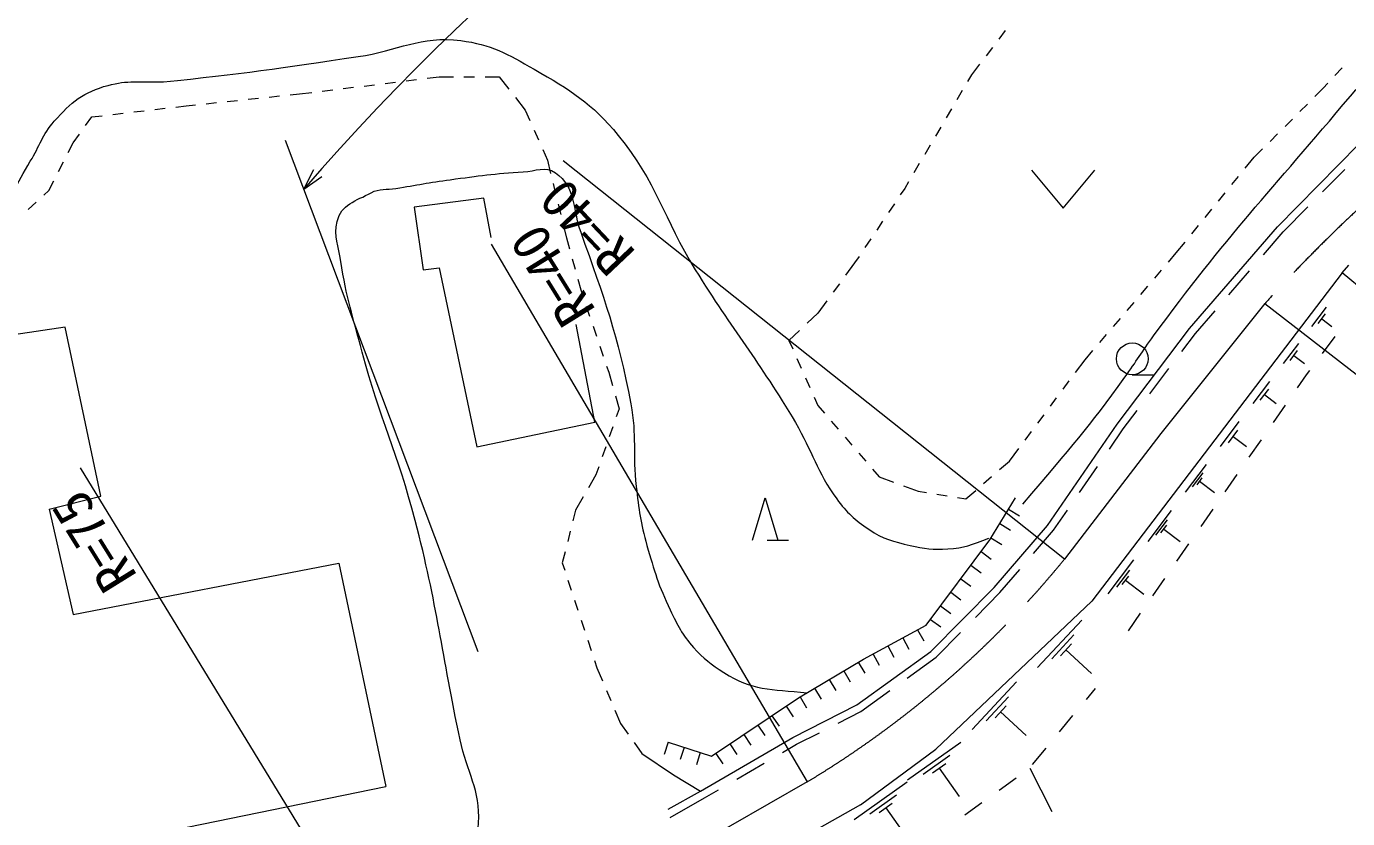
# Model space of a CAD drawing. Units: millimetres, scale not verified. Extents: x 40000 to 680000, y 20000 to 380000.
# Drawn here: x 436943 to 499419, y 280170 to 317634 of the extents above; entities that cross this region are included whole.
import ezdxf
from ezdxf.enums import TextEntityAlignment as Align

# ---------------------------------------------------------------- set-up
doc = ezdxf.new("R2010")
doc.units = ezdxf.units.MM
doc.header["$LTSCALE"] = 1000
doc.linetypes.add('CHAIN', pattern=[18.5, 12, -1.5, 3.5, -1.5])
for name, color, linetype, lineweight in [('M-BGD', 7, 'Continuous', 13), ('M-BMK', 2, 'CHAIN', 13), ('M-BMK-SRVR', 3, 'Continuous', 13), ('M-STR-HTXT', 7, 'Continuous', 13)]:
    doc.layers.add(name, color=color, linetype=linetype, lineweight=lineweight)
doc.styles.add('ＭＳ ゴシック', font='')
doc.styles.get('ＭＳ ゴシック').set_extended_font_data('MS Gothic')

msp = doc.modelspace()

# ---------------------------------------------------------------- linework, layer by layer
at = {"layer": 'M-BGD'}
for p, q in [((483233, 317435), (482930, 317038)), ((482626, 316640), (482323, 316243)), ((482019, 315846), (481634, 315341)), ((498821, 315313), (499158, 315682)), ((453906, 314937), (454402, 314997)), ((454899, 315058), (455395, 315119)), ((455891, 315179), (456461, 315249)), ((456461, 315249), (457132, 315249)), ((457632, 315249), (458132, 315249)), ((458632, 315249), (459303, 315249)), ((459303, 315249), (459761, 314660)), ((481634, 315341), (481449, 315027)), ((498269, 314710), (498483, 314944)), ((448421, 314291), (448918, 314343)), ((449416, 314395), (449863, 314442)), ((449863, 314442), (450432, 314512)), ((450928, 314572), (451425, 314633)), ((451921, 314694), (452417, 314754)), ((452913, 314815), (453410, 314876)), ((460068, 314265), (460526, 313676)), ((481195, 314596), (480942, 314165)), ((497874, 314315), (498269, 314710)), ((442016, 313588), (442513, 313647)), ((443009, 313705), (443506, 313764)), ((444002, 313822), (444493, 313880)), ((444493, 313880), (444940, 313927)), ((445437, 313979), (445935, 314031)), ((446432, 314083), (446929, 314135)), ((447427, 314187), (447924, 314239)), ((460526, 313676), (460747, 313179)), ((480688, 313734), (480435, 313303)), ((497167, 313608), (497521, 313961)), ((439743, 312943), (440036, 313354)), ((440036, 313354), (440527, 313412)), ((441023, 313471), (441520, 313529)), ((496460, 312901), (496814, 313254)), ((439159, 312126), (439452, 312536)), ((460950, 312723), (461154, 312266)), ((480181, 312872), (479928, 312441)), ((495753, 312194), (496107, 312547)), ((438923, 311669), (439159, 312126)), ((461357, 311809), (461579, 311313)), ((479674, 312010), (479421, 311579)), ((495005, 311446), (495400, 311840)), ((438465, 310780), (438694, 311225)), ((461579, 311313), (461732, 310684)), ((479167, 311148), (478914, 310717)), ((494583, 310927), (495005, 311446)), ((484471, 310839), (485971, 309039)), ((485971, 309039), (487471, 310839)), ((493952, 310152), (494267, 310539)), ((498238, 309806), (499291, 310874)), ((438001, 309880), (438236, 310336)), ((461851, 310199), (461970, 309713)), ((478475, 309972), (478267, 309661)), ((478660, 310286), (478475, 309972)), ((437033, 308972), (437398, 309314)), ((437762, 309656), (438001, 309880)), ((493320, 309376), (493636, 309764)), ((462088, 309227), (462207, 308742)), ((477988, 309246), (477709, 308831)), ((492689, 308600), (493005, 308988)), ((496372, 307912), (497536, 309094)), ((462326, 308256), (462479, 307628)), ((477430, 308416), (477151, 308001)), ((492058, 307825), (492373, 308213)), ((462479, 307628), (462619, 307122)), ((476873, 307586), (476594, 307170)), ((491320, 306918), (491742, 307437)), ((495441, 306836), (496372, 307912)), ((490948, 306483), (491320, 306918)), ((462752, 306640), (462885, 306158)), ((476106, 306445), (475681, 305865)), ((476315, 306755), (476106, 306445)), ((463018, 305676), (463158, 305171)), ((499160, 305986), (487323, 290448)), ((490298, 305722), (490623, 306102)), ((493807, 304944), (494788, 306079)), ((463158, 305171), (463256, 304880)), ((475386, 305462), (475090, 305059)), ((489649, 304962), (489974, 305342)), ((463417, 304407), (463578, 303933)), ((474794, 304655), (474369, 304076)), ((488999, 304201), (489324, 304582)), ((497727, 303445), (498421, 304356)), ((474369, 304076), (473867, 303603)), ((488350, 303441), (488675, 303821)), ((492223, 303111), (493153, 304187)), ((498022, 303580), (498369, 304036)), ((498195, 303808), (498681, 303438)), ((463828, 298912), (462940, 303542)), ((463738, 303460), (463899, 302986)), ((473504, 303260), (473002, 302787)), ((487700, 302681), (488025, 303061)), ((491574, 302254), (492223, 303111)), ((464060, 302513), (464220, 302040)), ((473002, 302787), (473178, 302389)), ((496394, 301696), (497110, 302635)), ((498233, 302166), (498830, 302968)), ((473381, 301932), (473584, 301475)), ((486560, 301272), (487003, 301865)), ((487003, 301865), (487376, 302301)), ((496699, 301835), (497056, 302305)), ((496877, 302070), (497378, 301689)), ((464381, 301566), (464480, 301275)), ((464480, 301275), (464657, 300650)), ((489237, 301163), (490237, 301163)), ((490065, 300260), (490971, 301456)), ((497058, 300548), (497480, 301155)), ((497480, 301155), (497635, 301364)), ((473787, 301018), (473990, 300561)), ((485962, 300471), (486261, 300871)), ((494953, 299804), (495748, 300848)), ((464794, 300169), (464971, 299544)), ((474193, 300104), (474369, 299706)), ((485363, 299670), (485662, 300070)), ((495291, 299959), (495689, 300481)), ((495490, 300220), (496047, 299795)), ((464971, 299544), (464838, 299167)), ((474369, 299706), (474676, 299349)), ((484765, 298869), (485064, 299269)), ((488813, 298605), (489462, 299463)), ((495915, 298907), (496486, 299727)), ((464671, 298695), (464505, 298224)), ((475002, 298970), (475328, 298591)), ((493405, 297773), (494298, 298944)), ((475654, 298211), (475980, 297832)), ((484166, 298068), (484465, 298468)), ((488156, 297648), (488813, 298605)), ((493785, 297947), (494231, 298532)), ((494008, 298240), (494633, 297763)), ((494773, 297265), (495344, 298086)), ((464338, 297753), (464171, 297281)), ((476306, 297453), (476632, 297074)), ((483424, 297074), (483867, 297667)), ((464005, 296810), (463871, 296432)), ((482962, 296672), (483424, 297074)), ((486742, 295587), (487591, 296824)), ((491751, 295601), (492748, 296909)), ((463871, 296432), (463517, 295814)), ((476957, 296695), (477265, 296337)), ((477265, 296337), (477951, 296082)), ((482209, 296015), (482586, 296344)), ((492088, 295862), (492586, 296516)), ((492299, 295959), (492548, 296286)), ((493631, 295623), (494202, 296444)), ((478420, 295908), (479107, 295653)), ((479107, 295653), (479499, 295589)), ((481371, 295284), (481832, 295687)), ((492424, 296122), (493121, 295591)), ((438026, 294809), (440458, 295415)), ((463269, 295380), (462915, 294762)), ((471276, 293343), (471876, 295343)), ((471876, 295343), (472476, 293343)), ((479992, 295509), (480486, 295429)), ((480979, 295348), (481371, 295284)), ((438026, 294809), (439150, 289828)), ((462915, 294762), (462784, 294244)), ((483391, 294808), (483902, 294494)), ((485519, 293805), (486176, 294762)), ((489982, 293279), (491090, 294733)), ((490356, 293569), (490910, 294296)), ((492488, 293981), (493060, 294802)), ((462661, 293759), (462538, 293274)), ((482973, 294125), (483485, 293812)), ((484572, 292709), (485519, 293805)), ((490591, 293677), (490868, 294040)), ((490730, 293859), (491505, 293268)), ((471976, 293343), (472976, 293343)), ((482556, 293443), (483067, 293130)), ((491346, 292340), (491917, 293161)), ((462415, 292790), (462283, 292271)), ((482085, 292796), (482566, 292438)), ((488091, 290797), (489317, 292406)), ((462283, 292271), (462397, 291925)), ((481607, 292154), (482088, 291796)), ((482971, 290856), (483918, 291952)), ((488505, 291118), (489118, 291922)), ((462553, 291450), (462709, 290975)), ((481129, 291513), (481611, 291154)), ((488765, 291237), (489072, 291639)), ((488919, 291438), (489777, 290784)), ((490204, 290698), (490775, 291519)), ((480651, 290871), (481133, 290513)), ((481816, 289682), (482971, 290856)), ((462865, 290500), (463021, 290025)), ((480174, 290230), (480655, 289871)), ((463177, 289550), (463333, 289075)), ((479696, 289588), (480177, 289230)), ((484750, 287309), (486856, 289561)), ((489062, 289056), (489633, 289877)), ((478383, 288716), (478670, 288189)), ((479086, 289098), (479373, 288571)), ((479958, 287796), (481114, 288970)), ((485426, 287731), (486479, 288858)), ((463490, 288600), (463646, 288125)), ((477680, 288334), (477967, 287807)), ((485840, 287873), (486366, 288436)), ((486103, 288154), (487304, 287031)), ((463802, 287650), (463915, 287305)), ((476280, 287561), (476587, 287045)), ((476978, 287953), (477264, 287425)), ((478585, 286807), (479958, 287796)), ((463915, 287305), (464182, 286678)), ((475593, 287152), (475900, 286636)), ((464379, 286219), (464575, 285759)), ((474218, 286333), (474525, 285817)), ((474905, 286742), (475212, 286227)), ((476401, 285235), (477774, 286223)), ((481659, 284376), (483765, 286629)), ((487068, 285809), (487495, 286328)), ((473531, 285924), (473838, 285408)), ((482335, 284799), (483388, 285925)), ((464771, 285299), (465038, 284673)), ((472199, 285036), (472533, 284538)), ((472864, 285482), (473198, 284984)), ((475329, 284686), (476401, 285235)), ((482749, 284940), (483275, 285503)), ((483012, 285222), (484213, 284099)), ((485797, 284265), (486433, 285037)), ((465038, 284673), (465398, 284167)), ((471535, 284591), (471869, 284093)), ((465688, 283760), (466048, 283255)), ((467284, 283776), (467102, 283204)), ((470206, 283700), (470540, 283202)), ((470870, 284145), (471204, 283647)), ((472700, 283294), (473367, 283682)), ((473367, 283682), (474439, 284231)), ((478606, 281997), (481124, 283777)), ((468046, 283534), (467864, 282962)), ((468808, 283291), (468626, 282719)), ((469541, 283254), (469876, 282756)), ((479354, 282274), (480613, 283164)), ((484526, 282721), (485162, 283493)), ((470540, 282036), (471836, 282791)), ((479788, 282328), (480417, 282773)), ((480102, 282551), (481052, 281208)), ((484390, 282555), (485433, 280498)), ((476080, 280124), (478598, 281904)), ((482938, 281515), (483751, 282098)), ((467284, 280609), (468824, 281461)), ((467379, 280214), (469008, 281145)), ((469008, 281145), (469675, 281533)), ((476828, 280401), (478087, 281291)), ((449284, 280730), (449268, 280727)), ((477262, 280456), (477891, 280901)), ((477576, 280678), (478526, 279335)), ((481313, 280351), (482126, 280933))]:
    msp.add_line(p, q, dxfattribs=at)
for points in [[(468824, 281461), (473192, 284003), (476210, 285548), (479719, 288074), (482702, 291104), (485229, 294029), (488517, 298819), (491938, 303341), (496103, 308160), (500911, 313039), (504116, 315636), (506865, 317654), (510000, 319494), (513556, 321116), (521113, 323745), (528190, 326273)], [(506609, 310092), (500641, 305300), (500345, 305003), (499160, 305986), (499483, 306345)], [(458920, 307651), (458581, 309513), (455279, 309090), (455702, 306127), (456464, 306211), (458242, 297745), (463828, 298912)], [(440458, 295415), (438769, 303417), (436353, 303040), (436144, 304179), (430387, 303079), (430850, 300304), (424376, 299099), (426238, 288770), (429117, 289109), (430302, 282759), (434282, 283436), (435213, 277848), (453937, 281683)], [(467284, 283776), (469343, 283121), (473460, 285882), (476525, 287707), (479497, 289321), (482503, 293357), (483720, 295346)], [(439150, 289828), (451723, 292241), (453937, 281683)], [(476391, 280815), (479946, 283450), (487323, 290448)], [(466048, 283255), (467545, 282241), (468824, 281461)], [(476391, 280815), (457071, 269918), (447578, 265022), (442173, 262846)]]:
    msp.add_lwpolyline(points, dxfattribs=at)
msp.add_circle((489237, 301913), 750, dxfattribs=at)
for points, knots in [([(484066, 295035), (486431, 297852), (487140, 298597), (488892, 301047), (489431, 301800), (489701, 302245), (490246, 302994), (493621, 307629), (495866, 309954), (499560, 314339), (500949, 315988), (501871, 316791), (503200, 318488), (504281, 319868), (504636, 320369), (505825, 322129)], [0, 0, 0, 0, 1, 1, 1, 2, 2, 2, 3, 3, 3, 4, 4, 4, 5, 5, 5, 5]), ([(387334, 283713), (387732, 283383), (387895, 283182), (388138, 282759), (388563, 282020), (388301, 281440), (388398, 280593), (388605, 278795), (388192, 277652), (388900, 275985), (389123, 275462), (389335, 275192), (389747, 274800), (390113, 274452), (390379, 274310), (390848, 274123), (391873, 273713), (392541, 273787), (393642, 273699), (395951, 273516), (397262, 273727), (399568, 273953), (402496, 274241), (404169, 274324), (407019, 275054), (407870, 275272), (408334, 275455), (409136, 275816), (409872, 276147), (410331, 276366), (410829, 277001), (411085, 277327), (411290, 277521), (411337, 277933), (411749, 281574), (411264, 283664), (410794, 287298), (410616, 288678), (410248, 289414), (410152, 290802), (410101, 291525), (410084, 291933), (410129, 292656), (410160, 293160), (410043, 293513), (410321, 293935), (411324, 295452), (412812, 295301), (414470, 296051), (416238, 296852), (417296, 297149), (419042, 297999), (421465, 299178), (422780, 299937), (425053, 301385), (427856, 303171), (429271, 304403), (432031, 306254), (433002, 306905), (433574, 307227), (434538, 307888), (434873, 308118), (435123, 308184), (435382, 308497), (436194, 309480), (436465, 310165), (437127, 311253), (437577, 311992), (437691, 312504), (438261, 313154), (439047, 314050), (439651, 314531), (440801, 314847), (441728, 315103), (442296, 314974), (443256, 315017), (443322, 315020), (443360, 315010), (443426, 315017), (447032, 315363), (449039, 315682), (452624, 316206), (454524, 316483), (455576, 317208), (457480, 316964), (458924, 316779), (459691, 316336), (460952, 315609), (462666, 314621), (463681, 314010), (464931, 312477), (466738, 310261), (467071, 308560), (468572, 306127), (470343, 303253), (471591, 301805), (473307, 298897), (474121, 297517), (474322, 296588), (475260, 295289), (475740, 294626), (476112, 294317), (476784, 293850), (477455, 293384), (477936, 293273), (478732, 293088), (479411, 292930), (479813, 292875), (480510, 292919), (481294, 292968), (481630, 293110), (482457, 293427)], [0, 0, 0, 0, 1, 1, 1, 2, 2, 2, 3, 3, 3, 4, 4, 4, 5, 5, 5, 6, 6, 6, 7, 7, 7, 8, 8, 8, 9, 9, 9, 10, 10, 10, 11, 11, 11, 12, 12, 12, 13, 13, 13, 14, 14, 14, 15, 15, 15, 16, 16, 16, 17, 17, 17, 18, 18, 18, 19, 19, 19, 20, 20, 20, 21, 21, 21, 22, 22, 22, 23, 23, 23, 24, 24, 24, 25, 25, 25, 26, 26, 26, 27, 27, 27, 28, 28, 28, 29, 29, 29, 30, 30, 30, 31, 31, 31, 32, 32, 32, 33, 33, 33, 34, 34, 34, 35, 35, 35, 36, 36, 36, 37, 37, 37, 37]), ([(386329, 270514), (386775, 270384), (386958, 270303), (387314, 270080), (387863, 269736), (387930, 269268), (388422, 268848), (388960, 268388), (389286, 268132), (389935, 267849), (390299, 267691), (390508, 267589), (390902, 267537), (392167, 267372), (392890, 267642), (394165, 267683), (396203, 267749), (397345, 267762), (399383, 267818), (401741, 267883), (403078, 267712), (405420, 267994), (406790, 268158), (407729, 267944), (408882, 268704), (410025, 269459), (409289, 270878), (410067, 272006), (410599, 272777), (411189, 272946), (411845, 273615), (412403, 274183), (412863, 274417), (413200, 275139), (413983, 276820), (414185, 277941), (414131, 279795), (414084, 281404), (413705, 282270), (413454, 283859), (413161, 285709), (412925, 286737), (412760, 288602), (412646, 289888), (412219, 290672), (412607, 291903), (412773, 292428), (412942, 292741), (413369, 293088), (413758, 293404), (414066, 293448), (414538, 293617), (415192, 293850), (415576, 293930), (416248, 294104), (417396, 294402), (418039, 294579), (419205, 294797), (420061, 294958), (420567, 295331), (421412, 295120), (421753, 295035), (421892, 294818), (422090, 294527), (422525, 293887), (422510, 293393), (422723, 292649), (423152, 291150), (423066, 290216), (423633, 288763), (423846, 288218), (423862, 287814), (424291, 287415), (424869, 286878), (425346, 286778), (425984, 286315), (426365, 286038), (426619, 285918), (426916, 285553), (427179, 285229), (427199, 284966), (427400, 284601), (427770, 283929), (428008, 283570), (428420, 282923), (429220, 281663), (429761, 281017), (430534, 279741), (430947, 279058), (431009, 278572), (431488, 277933), (431965, 277295), (432309, 276953), (433012, 276578), (433808, 276152), (434389, 276237), (435209, 275857), (435676, 275640), (435930, 275482), (436314, 275139), (436769, 274732), (436932, 274414), (437315, 273938), (438069, 273002), (438500, 272481), (439192, 271498), (439483, 271085), (439523, 270764), (439870, 270397), (440229, 270017), (440466, 269772), (440970, 269635), (442203, 269300), (442967, 269851), (444188, 270228), (446081, 270812), (446932, 271654), (448707, 272534), (450403, 273376), (451412, 273731), (453078, 274631), (454513, 275406), (455319, 275866), (456597, 276881), (457162, 277330), (457551, 277557), (457904, 278187), (458253, 278809), (458288, 279252), (458327, 279965), (458414, 281537), (457776, 282359), (457448, 283900), (456587, 287945), (456374, 290272), (455328, 294273), (454503, 297426), (453657, 299082), (452824, 302232), (452383, 303897), (452069, 304820), (451808, 306522), (451696, 307255), (451476, 307689), (451638, 308413), (451819, 309214), (452524, 309377), (453247, 309767), (453654, 309987), (453957, 309893), (454413, 309969), (455418, 310138), (455978, 310250), (456987, 310385), (458331, 310566), (459085, 310677), (460439, 310754), (461031, 310788), (461472, 311054), (461957, 310713), (462932, 310027), (462751, 309027), (463153, 307905), (464268, 304791), (464904, 303025), (465524, 299777), (465809, 298279), (465604, 297397), (465778, 295882), (465904, 294780), (465978, 294154), (466286, 293088), (466637, 291872), (466835, 291179), (467386, 290040), (467742, 289305), (467943, 288871), (468487, 288262), (468972, 287719), (469314, 287472), (469926, 287077), (471254, 286220), (472132, 286290), (473858, 286118)], [0, 0, 0, 0, 1, 1, 1, 2, 2, 2, 3, 3, 3, 4, 4, 4, 5, 5, 5, 6, 6, 6, 7, 7, 7, 8, 8, 8, 9, 9, 9, 10, 10, 10, 11, 11, 11, 12, 12, 12, 13, 13, 13, 14, 14, 14, 15, 15, 15, 16, 16, 16, 17, 17, 17, 18, 18, 18, 19, 19, 19, 20, 20, 20, 21, 21, 21, 22, 22, 22, 23, 23, 23, 24, 24, 24, 25, 25, 25, 26, 26, 26, 27, 27, 27, 28, 28, 28, 29, 29, 29, 30, 30, 30, 31, 31, 31, 32, 32, 32, 33, 33, 33, 34, 34, 34, 35, 35, 35, 36, 36, 36, 37, 37, 37, 38, 38, 38, 39, 39, 39, 40, 40, 40, 41, 41, 41, 42, 42, 42, 43, 43, 43, 44, 44, 44, 45, 45, 45, 46, 46, 46, 47, 47, 47, 48, 48, 48, 49, 49, 49, 50, 50, 50, 51, 51, 51, 52, 52, 52, 53, 53, 53, 54, 54, 54, 55, 55, 55, 56, 56, 56, 57, 57, 57, 58, 58, 58, 59, 59, 59, 60, 60, 60, 61, 61, 61, 61])]:
    msp.add_open_spline(points, degree=3, knots=knots, dxfattribs=at)
at = {"layer": 'M-BMK'}
msp.add_line((473863, 281904), (455119, 271178), dxfattribs=at)
msp.add_lwpolyline([(495514, 304531), (490583, 298375), (486025, 292431)], dxfattribs=at)
for centre, radius, start, end in [((551201, 254035), 75172, 127.11893, 137.79798), ((449658, 322160), 46973, 301.01766, 320.73483)]:
    msp.add_arc(centre, radius, start, end, dxfattribs=at)
at = {"layer": 'M-BMK-SRVR'}
for p, q in [((486025, 292431), (462332, 311272)), ((458919, 307341), (473863, 281904)), ((495514, 304531), (519929, 285580)), ((455119, 271178), (439494, 296760))]:
    msp.add_line(p, q, dxfattribs=at)
at = {"layer": 'M-STR-HTXT'}
for p, q in [((458298, 288058), (449195, 312244)), ((450061, 309942), (450527, 310862)), ((450061, 309942), (450905, 310534))]:
    msp.add_line(p, q, dxfattribs=at)
msp.add_arc((535237, 236183), 112673, 97.31777, 139.10877, dxfattribs=at)

# ---------------------------------------------------------------- texts
at = {"layer": 'M-BMK-SRVR', "style": 'ＭＳ ゴシック'}
for s, rotation, p in [('R=40', 133.428, (465157, 306315)), ('R=40', 121.845, (463121, 303718)), ('R=75', 121.845, (441441, 291154))]:
    msp.add_text(s, height=1833, rotation=rotation, dxfattribs=at).set_placement(p, align=Align.MIDDLE_LEFT)

doc.saveas('drawing.dxf')
